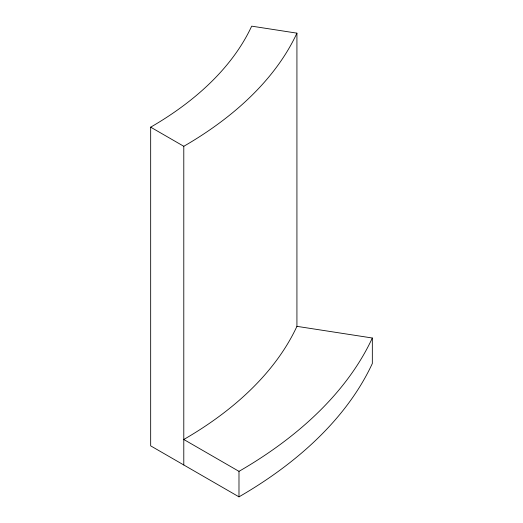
<?xml version="1.0" encoding="UTF-8"?>
<svg xmlns="http://www.w3.org/2000/svg" width="523" height="523" viewBox="0 0 523 523"><rect width="100%" height="100%" fill="white"/><g stroke="black" fill="none" stroke-linecap="round" stroke-linejoin="round"><path stroke-width="0.78" d="M296.927 326.345L296.927 33.152L251.687 26.15A390.315 225.348 0 0 1 150.67 127.167L150.67 445.858L238.985 496.85A515.214 297.456 0 0 0 372.33 363.505L372.33 338.008L296.927 326.345A437.15 252.387 0 0 1 183.789 439.483L238.985 471.354L238.985 496.85M150.67 127.167L183.789 146.29L183.789 464.98M296.927 33.152A437.15 252.387 0 0 1 183.789 146.29M372.33 338.008A515.214 297.456 0 0 1 238.985 471.354"/></g></svg>
